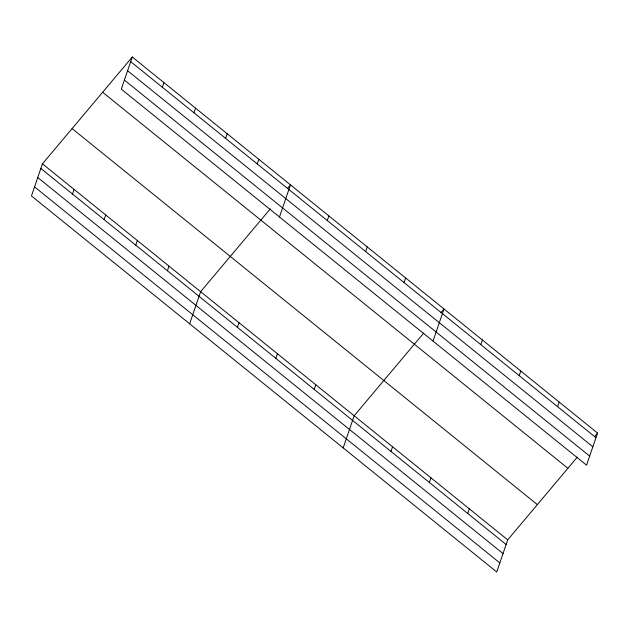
<?xml version="1.0" encoding="UTF-8"?>
<svg xmlns="http://www.w3.org/2000/svg" width="629" height="629" viewBox="0 0 629 629"><rect width="100%" height="100%" fill="white"/><g stroke="black" fill="none" stroke-linecap="round" stroke-linejoin="round"><path stroke-width="0.94" d="M132.279 57.027L121.287 89.137L586.558 465.169L597.55 433.059L132.279 57.027L42.442 163.831L31.45 195.941L496.721 571.973L507.713 539.863L577.367 457.055M72.492 194.039L74.08 189.4M104.131 219.607L105.719 214.969M162.329 87.234L163.917 82.596M135.77 245.176L137.358 240.537M193.968 112.803L195.556 108.164M167.408 270.745L168.997 266.114M225.607 138.372L227.195 133.733M189.643 323.793L200.635 291.683L270.289 208.875M257.245 163.941L258.834 159.302M237.432 327.339L239.02 322.701M279.473 216.989L290.472 184.879L287.319 188.621M275.817 358.365L277.405 353.726M327.269 220.535L328.857 215.896M314.201 389.39L315.789 384.751M365.653 251.561L367.242 246.922M343.182 447.887L354.174 415.769L423.828 332.961M404.038 282.578L405.626 277.947M390.971 451.433L392.559 446.794M433.019 341.083L444.011 308.965L440.858 312.715M429.355 482.459L430.944 477.82M480.808 344.629L482.396 339.99M467.74 513.476L469.328 508.845M519.192 375.655L520.781 371.016M557.577 406.672L559.165 402.033M594.397 436.809L597.55 433.059M130.69 61.658L595.962 437.698M127.585 70.731L592.856 446.763M124.385 80.072L589.656 456.104M102.637 92.266L567.908 468.306M72.091 128.583L537.363 504.615M42.442 163.831L507.713 539.863M40.854 168.47L506.125 544.502M37.756 177.535L503.027 553.567M34.556 186.876L499.827 562.908"/></g></svg>
